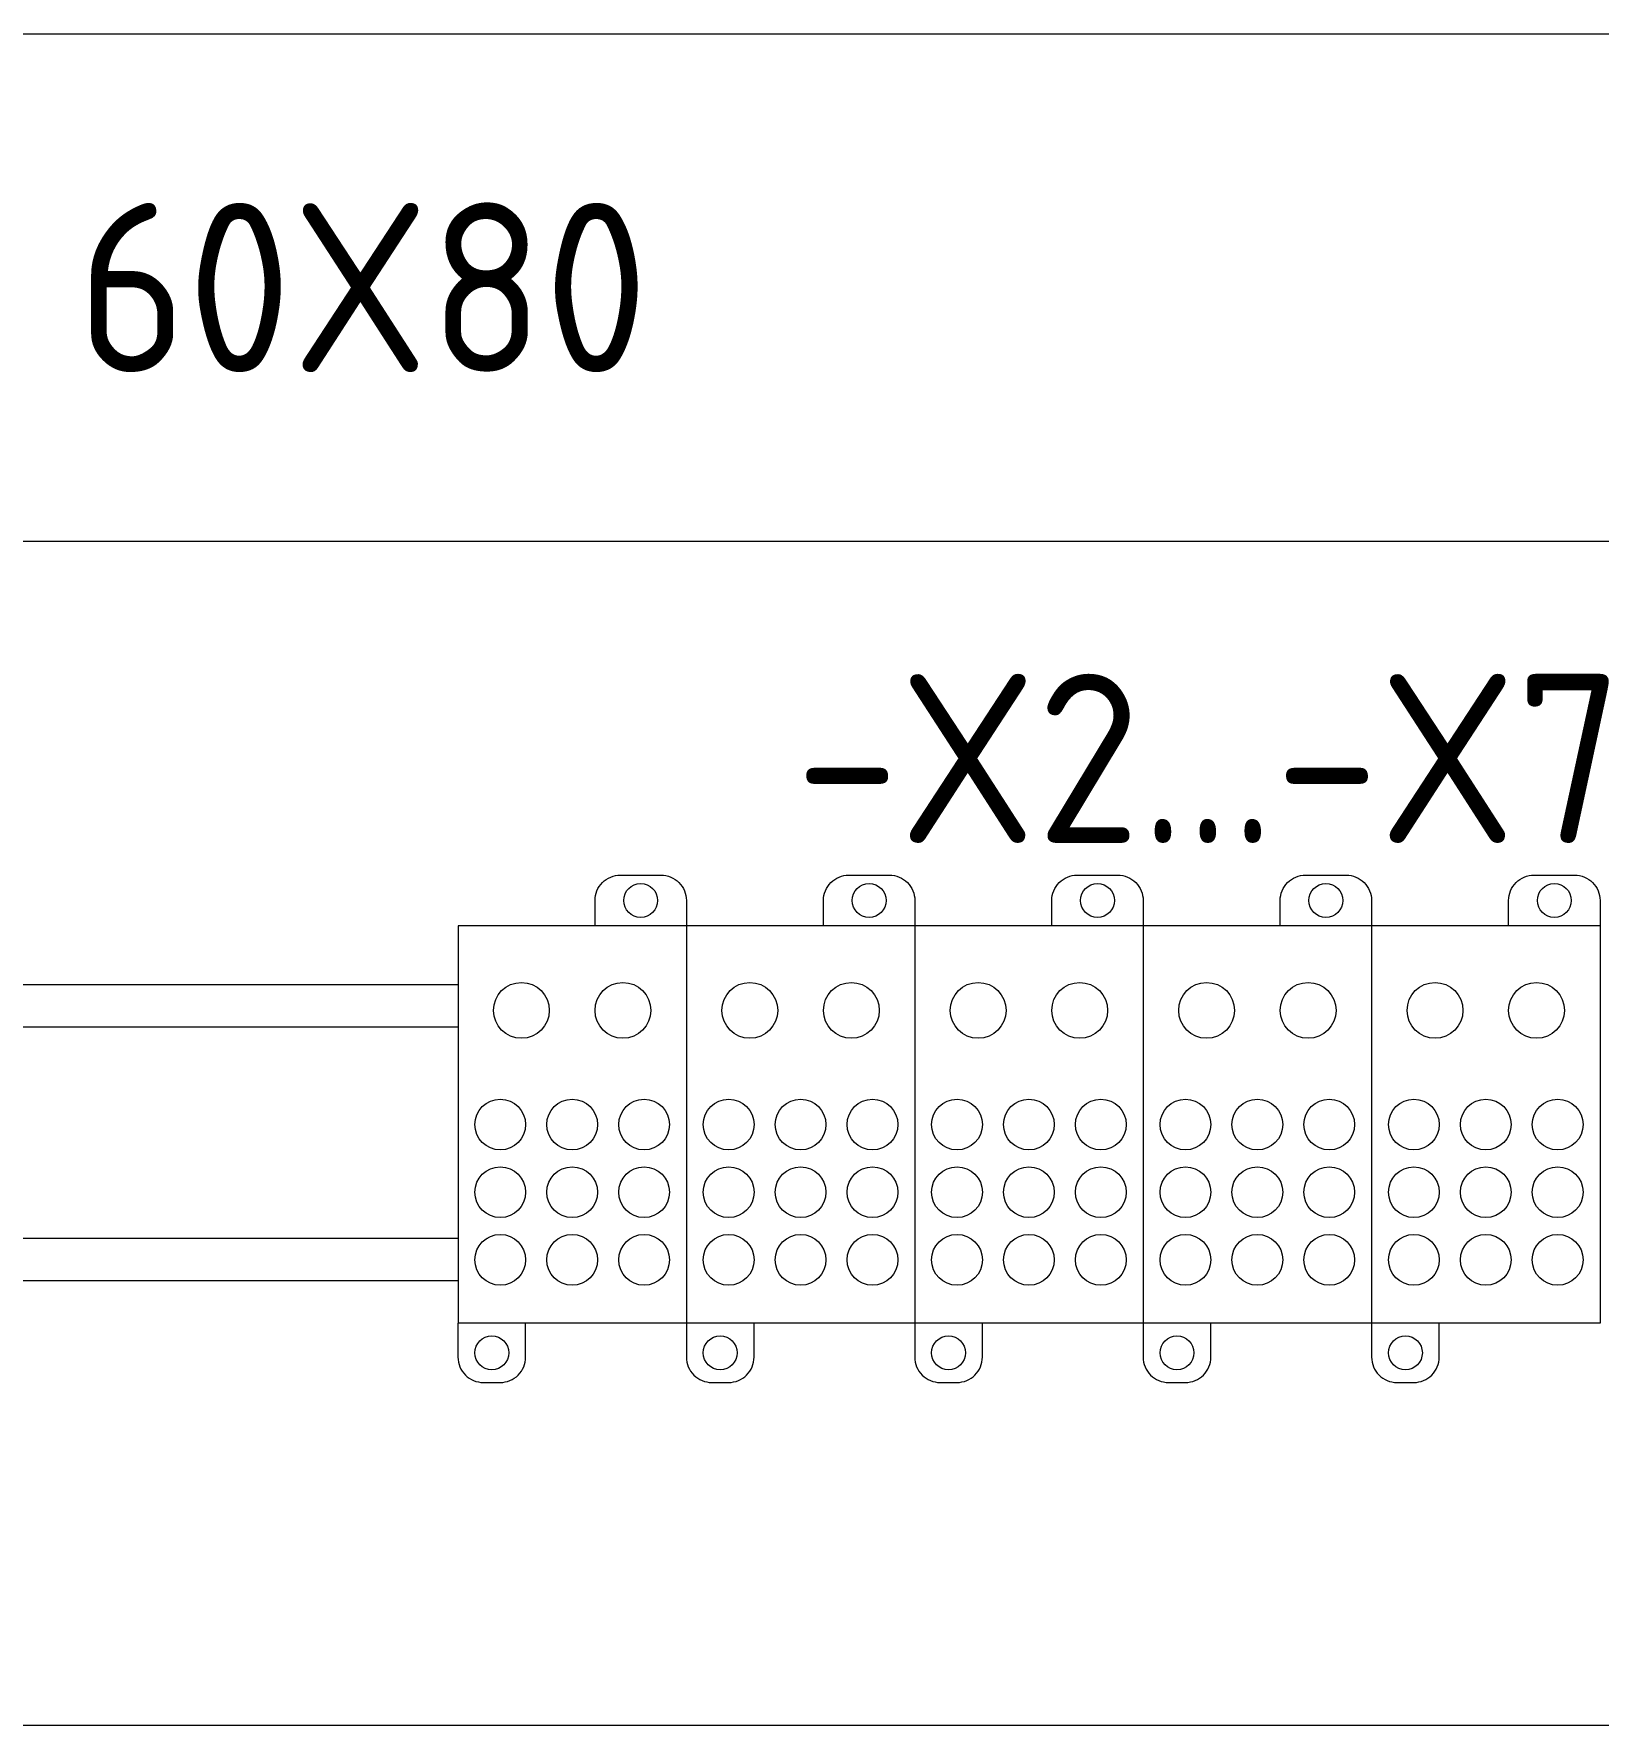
# Model space of a CAD drawing. Header units: millimetres. Extents: x 1359 to 3577, y 1336 to 3557.
# Drawn here: x 1970.2 to 2155.1, y 2696.6 to 2896.6 of the extents above; entities that cross this region are included whole.
import ezdxf
from ezdxf.enums import TextEntityAlignment as Align

# ---------------------------------------------------------------- set-up
doc = ezdxf.new("R2010")
doc.units = ezdxf.units.MM
doc.layers.add('000-PI-Oprema', color=30, linetype='Continuous', lineweight=5)
doc.layers.add('002-PI-Kabelska kanalica', color=150, linetype='Continuous')
doc.styles.add('PI0', font='isocpeur.ttf', dxfattribs={"width": 0.9})

msp = doc.modelspace()

# ---------------------------------------------------------------- linework, layer by layer
at = {"layer": '000-PI-Oprema', "color": 0, "linetype": 'ByBlock', "lineweight": 0}
for points in [[(2036.5, 2791.08), (2036.5, 2794.08, -0.414214), (2039.5, 2797.08), (2044.3, 2797.08, -0.414214), (2047.3, 2794.08), (2047.3, 2791.08), (2047.3, 2744.08), (2020.3, 2744.08), (2020.3, 2740.08, 0.414214), (2023.3, 2737.08), (2025.3, 2737.08, 0.414214), (2028.3, 2740.08), (2028.3, 2744.08)], [(2063.5, 2791.08), (2063.5, 2794.08, -0.414214), (2066.5, 2797.08), (2071.3, 2797.08, -0.414214), (2074.3, 2794.08), (2074.3, 2791.08), (2074.3, 2744.08), (2047.3, 2744.08), (2047.3, 2740.08, 0.414214), (2050.3, 2737.08), (2052.3, 2737.08, 0.414214), (2055.3, 2740.08), (2055.3, 2744.08)], [(2090.49, 2791.08), (2090.49, 2794.08, -0.414214), (2093.49, 2797.08), (2098.29, 2797.08, -0.414214), (2101.29, 2794.08), (2101.29, 2791.08), (2101.29, 2744.08), (2074.29, 2744.08), (2074.29, 2740.08, 0.414214), (2077.29, 2737.08), (2079.29, 2737.08, 0.414214), (2082.29, 2740.08), (2082.29, 2744.08)], [(2117.49, 2791.08), (2117.49, 2794.08, -0.414214), (2120.49, 2797.08), (2125.29, 2797.08, -0.414214), (2128.29, 2794.08), (2128.29, 2791.08), (2128.29, 2744.08), (2101.29, 2744.08), (2101.29, 2740.08, 0.414214), (2104.29, 2737.08), (2106.29, 2737.08, 0.414214), (2109.29, 2740.08), (2109.29, 2744.08)], [(2144.49, 2791.08), (2144.49, 2794.08, -0.414214), (2147.49, 2797.08), (2152.29, 2797.08, -0.414214), (2155.29, 2794.08), (2155.29, 2791.08), (2155.29, 2744.08), (2128.29, 2744.08), (2128.29, 2740.08, 0.414214), (2131.29, 2737.08), (2133.29, 2737.08, 0.414214), (2136.29, 2740.08), (2136.29, 2744.08)]]:
    msp.add_lwpolyline(points, format="xyb", dxfattribs=at)
for points in [[(2047.32, 2791.08), (2020.32, 2791.08), (2020.32, 2744.08)], [(2074.32, 2791.08), (2047.32, 2791.08), (2047.32, 2744.08)], [(2101.3, 2791.08), (2074.3, 2791.08), (2074.3, 2744.08)], [(2128.3, 2791.08), (2101.3, 2791.08), (2101.3, 2744.08)], [(2155.3, 2791.08), (2128.3, 2791.08), (2128.3, 2744.08)]]:
    msp.add_lwpolyline(points, dxfattribs=at)
for centre, radius in [((2041.9, 2794.08), 2), ((2068.9, 2794.08), 2), ((2095.89, 2794.08), 2), ((2122.89, 2794.08), 2), ((2149.89, 2794.08), 2), ((2027.8, 2781.08), 3.3), ((2039.8, 2781.08), 3.3), ((2054.8, 2781.08), 3.3), ((2066.8, 2781.08), 3.3), ((2081.79, 2781.08), 3.3), ((2093.79, 2781.08), 3.3), ((2108.79, 2781.08), 3.3), ((2120.79, 2781.08), 3.3), ((2135.79, 2781.08), 3.3), ((2147.79, 2781.08), 3.3), ((2025.3, 2767.58), 3), ((2033.8, 2767.58), 3), ((2042.3, 2767.58), 3), ((2052.3, 2767.58), 3), ((2060.8, 2767.58), 3), ((2069.3, 2767.58), 3), ((2079.29, 2767.58), 3), ((2087.79, 2767.58), 3), ((2096.29, 2767.58), 3), ((2106.29, 2767.58), 3), ((2114.79, 2767.58), 3), ((2123.29, 2767.58), 3), ((2133.29, 2767.58), 3), ((2141.79, 2767.58), 3), ((2150.29, 2767.58), 3), ((2025.3, 2759.58), 3), ((2033.8, 2759.58), 3), ((2042.3, 2759.58), 3), ((2052.3, 2759.58), 3), ((2060.8, 2759.58), 3), ((2069.3, 2759.58), 3), ((2079.29, 2759.58), 3), ((2087.79, 2759.58), 3), ((2096.29, 2759.58), 3), ((2106.29, 2759.58), 3), ((2114.79, 2759.58), 3), ((2123.29, 2759.58), 3), ((2133.29, 2759.58), 3), ((2141.79, 2759.58), 3), ((2150.29, 2759.58), 3), ((2025.3, 2751.58), 3), ((2033.8, 2751.58), 3), ((2042.3, 2751.58), 3), ((2052.3, 2751.58), 3), ((2060.8, 2751.58), 3), ((2069.3, 2751.58), 3), ((2079.29, 2751.58), 3), ((2087.79, 2751.58), 3), ((2096.29, 2751.58), 3), ((2106.29, 2751.58), 3), ((2114.79, 2751.58), 3), ((2123.29, 2751.58), 3), ((2133.29, 2751.58), 3), ((2141.79, 2751.58), 3), ((2150.29, 2751.58), 3), ((2024.3, 2740.58), 2), ((2051.3, 2740.58), 2), ((2078.29, 2740.58), 2), ((2105.29, 2740.58), 2), ((2132.29, 2740.58), 2)]:
    msp.add_circle(centre, radius, dxfattribs=at)
at = {"layer": '002-PI-Kabelska kanalica', "color": 0, "linetype": 'ByBlock', "lineweight": 0}
for p, q in [((1601.07, 2896.56), (2416.07, 2896.56)), ((1601.07, 2836.56), (2416.07, 2836.56)), ((1601.07, 2696.56), (2416.07, 2696.56))]:
    msp.add_line(p, q, dxfattribs=at)
at = {"layer": '002-PI-Kabelska kanalica', "color": 0, "linetype": 'ByBlock', "lineweight": 0, "ltscale": 0.25}
for p, q in [((1964.07, 2784.13), (2020.32, 2784.13)), ((1964.07, 2779.13), (2020.32, 2779.13)), ((1963.67, 2754.13), (2020.32, 2754.13)), ((2023.73, 2754.13), (2023.84, 2754.13)), ((1963.67, 2749.13), (2020.32, 2749.13))]:
    msp.add_line(p, q, dxfattribs=at)

# ---------------------------------------------------------------- texts
at = {"layer": '002-PI-Kabelska kanalica', "color": 0, "style": 'PI0', "width": 0.9}
msp.add_text('60X80', height=20, dxfattribs=at).set_placement((1975.27, 2856.56))
at = {"layer": '002-PI-Kabelska kanalica', "color": 0, "linetype": 'ByBlock', "lineweight": 0, "style": 'PI0', "width": 0.9}
msp.add_text('-X2...-X7', height=20, dxfattribs=at).set_placement((2109.09, 2810.88), align=Align.MIDDLE)

doc.saveas('drawing.dxf')
